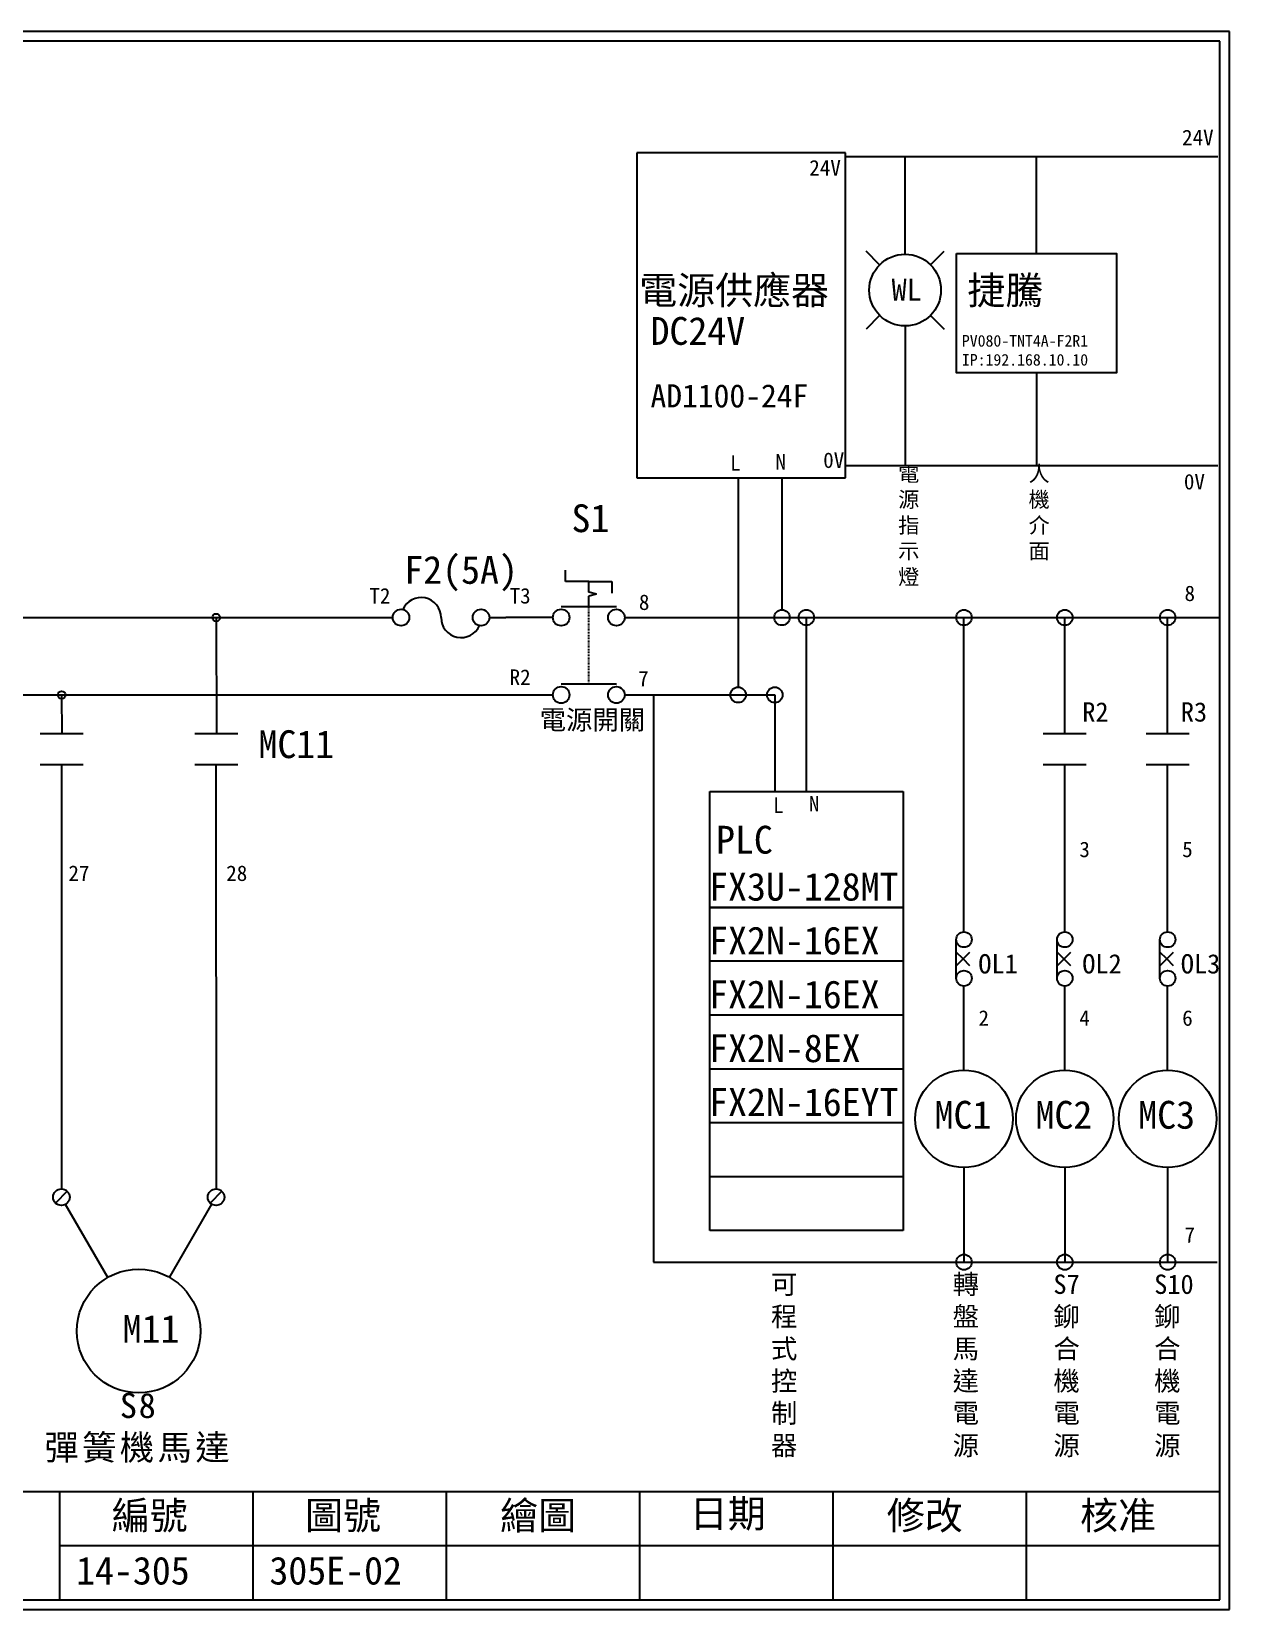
# Model space of a CAD drawing. Extents: x 10 to 297, y 3 to 207.
# Drawn here: x 142.1 to 297, y 3 to 207 of the extents above; entities that cross this region are included whole.
import ezdxf
from ezdxf.enums import TextEntityAlignment as Align

# ---------------------------------------------------------------- set-up
doc = ezdxf.new("R2010")
doc.units = 0
doc.linetypes.add('DASHED', pattern=[0.2, 0.1, -0.1])
doc.layers.get('0').update_dxf_attribs({"linetype": 'CONTINUOUS'})
for name, color, linetype in [('7', 7, 'CONTINUOUS'), ('圖框層', 7, 'CONTINUOUS'), ('標尺寸層', 3, 'CONTINUOUS')]:
    doc.layers.add(name, color=color, linetype=linetype)
doc.styles.add('CNS', font='romanc.shx', dxfattribs={"bigfont": 'chineset.shx'})
doc.styles.add('STSL', font='kaiu.ttf')
doc.styles.add('標楷體', font='kaiu.ttf')

# ---------------------------------------------------------------- blocks, each defined once
blk = doc.blocks.new('FUSE')
at = {"color": 7}
for p, q in [((0, 0), (2.14, 0)), ((14.64, 0), (16.78, 0))]:
    blk.add_line(p, q, dxfattribs=at)
for centre in [(3.21, 0), (13.56, 0)]:
    blk.add_circle(centre, 1.07)
for centre, start, end in [((5.8, 0), 0, 156.116), ((10.98, 0), 180, 336.116)]:
    blk.add_arc(centre, 2.59, start, end, dxfattribs=at)

msp = doc.modelspace()

# ---------------------------------------------------------------- linework, layer by layer
for p, q in [((247.37, 191.3), (220.37, 191.3)), ((220.37, 191.3), (220.37, 149.3)), ((247.37, 149.3), (247.37, 191.3)), ((295.5, 190.77), (247.37, 190.77)), ((255.06, 182.09), (255.06, 190.77)), ((255.06, 178.19), (255.06, 182.09)), ((251.77, 176.83), (250.01, 178.59)), ((258.34, 176.83), (260.1, 178.59)), ((251.77, 170.26), (250.01, 168.5)), ((258.34, 170.26), (260.1, 168.5)), ((255.06, 168.91), (255.06, 164.96)), ((255.06, 164.96), (255.06, 150.82)), ((220.37, 149.3), (243.37, 149.3)), ((233.47, 149.3), (233.47, 122.22)), ((239.14, 149.3), (239.14, 132.22)), ((243.37, 149.3), (247.37, 149.3)), ((295.5, 150.82), (247.37, 150.82)), ((211.16, 135.86), (211.16, 137.36)), ((214.16, 135.86), (211.16, 135.86)), ((214.16, 135.86), (217.16, 135.86)), ((217.16, 135.86), (217.16, 134.36)), ((215.16, 134.26), (214.16, 134.52)), ((215.16, 134.26), (214.16, 133.99)), ((165.99, 131.22), (166, 116.22)), ((201.3, 131.22), (202.37, 131.22)), ((218.8, 131.22), (295.75, 131.22)), ((242.29, 108.74), (242.29, 131.22)), ((146, 121.22), (146.01, 116.22)), ((218.8, 121.22), (238.21, 121.25)), ((229.79, 108.74), (254.79, 108.74)), ((229.79, 93.74), (229.79, 108.74)), ((254.79, 108.74), (254.79, 93.74)), ((254.79, 93.74), (229.79, 93.74)), ((229.79, 93.74), (254.79, 93.74)), ((229.79, 86.78), (229.79, 93.74)), ((254.79, 93.74), (254.79, 86.78)), ((254.79, 86.78), (229.79, 86.78)), ((229.79, 79.82), (229.79, 86.78)), ((254.79, 86.78), (254.79, 79.82)), ((254.79, 79.82), (229.79, 79.82)), ((254.79, 79.82), (229.79, 79.82)), ((229.79, 72.86), (229.79, 79.82)), ((254.79, 79.82), (254.79, 72.86)), ((254.79, 72.86), (229.79, 72.86)), ((254.79, 72.86), (229.79, 72.86)), ((229.79, 65.9), (229.79, 72.86)), ((254.79, 72.86), (254.79, 65.9)), ((254.79, 65.9), (229.79, 65.9)), ((254.79, 65.9), (229.79, 65.9)), ((229.79, 58.94), (229.79, 65.9)), ((254.79, 65.9), (254.79, 58.94)), ((254.79, 58.94), (229.79, 58.94)), ((254.79, 58.94), (229.79, 58.94)), ((229.79, 51.98), (229.79, 58.94)), ((254.79, 58.94), (254.79, 51.98)), ((146.73, 57.05), (145.22, 55.53)), ((151.96, 45.92), (146.51, 55.36)), ((159.96, 45.92), (165.42, 55.37)), ((166.73, 57.05), (165.22, 55.53)), ((254.79, 51.98), (229.79, 51.98))]:
    msp.add_line(p, q)
for centre, radius in [((255.06, 173.55), 4.64), ((239.14, 131.22), 1), ((233.47, 121.22), 1), ((262.67, 66.42), 6.3), ((275.71, 66.42), 6.3), ((289.01, 66.42), 6.3), ((145.97, 56.29), 1.07), ((165.97, 56.29), 1.07), ((155.96, 38.99), 8)]:
    msp.add_circle(centre, radius)
at = {"layer": '7'}
for p, q in [((214.16, 134.52), (214.16, 135.86)), ((210.59, 132.65), (217.73, 132.65)), ((214.16, 132.65), (214.16, 133.99)), ((210.59, 122.65), (217.73, 122.65))]:
    msp.add_line(p, q, dxfattribs=at)
at = {"layer": '7', "linetype": 'DASHED'}
msp.add_line((214.16, 122.65), (214.16, 132.65), dxfattribs=at)
at = {"layer": '7'}
for centre in [(210.59, 131.22), (217.73, 131.22), (210.59, 121.22), (217.73, 121.22)]:
    msp.add_circle(centre, 1.07, dxfattribs=at)
at = {"layer": '圖框層', "color": 7}
for p, q in [((297, 206.97), (10, 206.97)), ((297, 3), (297, 206.97)), ((295.75, 205.72), (11.25, 205.72)), ((295.75, 4.25), (295.75, 205.72)), ((11.25, 18.25), (295.75, 18.25)), ((145.75, 4.25), (145.75, 18.25)), ((170.75, 4.25), (170.75, 18.25)), ((195.75, 4.25), (195.75, 18.25)), ((220.75, 4.25), (220.75, 18.25)), ((245.75, 4.25), (245.75, 18.25)), ((270.75, 4.25), (270.75, 18.25)), ((145.75, 11.25), (295.75, 11.25)), ((11.25, 4.25), (295.75, 4.25)), ((10, 3), (297, 3))]:
    msp.add_line(p, q, dxfattribs=at)
at = {"layer": '標尺寸層', "color": 7}
for p, q in [((272.04, 178.3), (272.04, 190.77)), ((272.04, 162.86), (272.04, 150.82)), ((125.99, 131.22), (186.67, 131.22)), ((209.51, 131.22), (203.45, 131.22)), ((262.67, 90.59), (262.67, 131.22)), ((275.71, 116.22), (275.71, 131.22)), ((289.01, 116.22), (289.01, 131.22)), ((106, 121.22), (209.51, 121.22)), ((222.52, 121.22), (222.52, 47.89)), ((238.21, 121.25), (238.21, 108.73)), ((143.23, 116.22), (148.8, 116.22)), ((163.23, 116.22), (168.8, 116.22)), ((272.93, 116.22), (278.49, 116.22)), ((286.22, 116.22), (291.79, 116.22)), ((143.23, 112.24), (148.8, 112.24)), ((145.96, 112.24), (145.97, 57.36)), ((163.23, 112.24), (168.8, 112.24)), ((165.95, 112.24), (165.97, 57.36)), ((272.93, 112.24), (278.49, 112.24)), ((275.71, 90.59), (275.71, 112.24)), ((286.22, 112.24), (291.79, 112.24)), ((289.01, 90.59), (289.01, 112.24)), ((261.67, 84.59), (261.67, 89.59)), ((261.67, 86.2), (263.44, 87.97)), ((262.55, 87.09), (261.67, 87.97)), ((274.71, 84.59), (274.71, 89.59)), ((274.71, 86.2), (276.48, 87.97)), ((275.59, 87.09), (274.71, 87.97)), ((288.01, 84.59), (288.01, 89.59)), ((288.01, 86.2), (289.77, 87.97)), ((288.89, 87.09), (288.01, 87.97)), ((263.44, 86.2), (262.55, 87.09)), ((276.48, 86.2), (275.59, 87.09)), ((289.77, 86.2), (288.89, 87.09)), ((262.67, 72.72), (262.67, 83.59)), ((275.71, 72.72), (275.71, 83.59)), ((289.01, 72.72), (289.01, 83.59)), ((262.67, 60.12), (262.67, 47.89)), ((275.71, 60.12), (275.71, 47.89)), ((289.01, 60.12), (289.01, 47.89)), ((222.52, 47.89), (295.4, 47.89))]:
    msp.add_line(p, q, dxfattribs=at)
msp.add_lwpolyline([(261.69, 178.3), (282.39, 178.3), (282.39, 162.86), (261.69, 162.86)], close=True, dxfattribs=at)
for centre, radius in [((165.99, 131.22), 0.5), ((242.29, 131.22), 1), ((262.67, 131.22), 1), ((275.71, 131.22), 1), ((289.01, 131.22), 1), ((146, 121.22), 0.5), ((238.21, 121.22), 1), ((262.67, 89.59), 1), ((275.71, 89.59), 1), ((289.01, 89.59), 1), ((262.67, 84.59), 1), ((275.71, 84.59), 1), ((289.01, 84.59), 1), ((262.67, 47.89), 1), ((275.71, 47.89), 1), ((289.01, 47.89), 1)]:
    msp.add_circle(centre, radius, dxfattribs=at)

# ---------------------------------------------------------------- block references
at = {"color": 7}
msp.add_blockref('FUSE', (186.67, 131.22), dxfattribs=at)

# ---------------------------------------------------------------- texts
msp.add_text('WL', height=2.856, dxfattribs=at).set_placement((255.26, 173.6), align=Align.MIDDLE_CENTER)
at = {"color": 0, "insert": (155.96, 30.99), "char_height": 3.25, "width": 24.1454, "attachment_point": 2, "style": '標楷體'}
msp.add_mtext('{\\T1.1;S8\\P彈簧機馬達}', dxfattribs=at)
at = {"layer": '圖框層', "color": 4, "style": 'STSL'}
for s, height, p in [('24V', 2, (290.87, 192.28)), ('24V', 2, (242.67, 188.36)), ('電源供應器', 3.6, (220.68, 171.72)), ('捷騰', 3.6, (263.11, 171.72)), ('DC24V', 3.6, (222.14, 166.47)), ('PV080-TNT4A-F2R1', 1.5, (262.4, 166.24)), ('IP:192.168.10.10', 1.5, (262.4, 163.79)), ('AD1100-24F', 3, (222.14, 158.38)), ('L', 2, (232.43, 150.21)), ('N', 2, (238.3, 150.35)), ('0V', 2, (244.47, 150.56)), ('0V', 2, (291.11, 147.78)), ('S1', 3.6, (211.92, 142.26)), ('F2(5A)', 3.6, (190.3, 135.58)), ('T2', 2, (185.79, 133.03)), ('T3', 2, (203.92, 133.03)), ('8', 2, (291.19, 133.35)), ('8', 2, (220.64, 132.2)), ('R2', 2, (203.92, 122.52)), ('7', 2, (220.54, 122.32)), ('R2', 2.5, (277.97, 117.77)), ('R3', 2.5, (290.71, 117.77)), ('MC11', 3.6, (171.45, 113.05)), ('N', 2, (242.62, 106.16)), ('L', 2, (237.99, 105.97)), ('PLC', 3.6, (230.61, 100.7)), ('3', 2, (277.59, 100.25)), ('5', 2, (290.89, 100.25)), ('27', 2, (146.88, 97.17)), ('28', 2, (167.28, 97.17)), ('FX3U-128MT', 3.6, (229.72, 94.63)), ('FX2N-16EX', 3.6, (229.72, 87.67)), ('OL1', 2.5, (264.53, 85.21)), ('OL2', 2.5, (277.97, 85.21)), ('OL3', 2.5, (290.71, 85.21)), ('FX2N-16EX', 3.6, (229.72, 80.71)), ('2', 2, (264.55, 78.45)), ('4', 2, (277.59, 78.45)), ('6', 2, (290.89, 78.45)), ('FX2N-8EX', 3.6, (229.72, 73.75)), ('FX2N-16EYT', 3.6, (229.72, 66.79)), ('MC1', 3.6, (258.87, 65.14)), ('MC2', 3.6, (271.92, 65.14)), ('MC3', 3.6, (285.21, 65.14)), ('7', 2, (291.18, 50.4)), ('M11', 3.6, (153.88, 37.47)), ('編號', 3.6, (152.47, 13.34)), ('圖號', 3.6, (177.47, 13.34)), ('繪圖', 3.6, (202.69, 13.34)), ('日期', 3.6, (227.22, 13.59)), ('修改', 3.6, (252.69, 13.34)), ('核准', 3.6, (277.69, 13.34)), ('14-305', 3.6, (147.86, 6.22)), ('305E-02', 3.6, (172.86, 6.22))]:
    msp.add_text(s, height=height, dxfattribs=at).set_placement(p)
at = {"layer": '標尺寸層', "color": 7, "attachment_point": 1, "style": 'CNS'}
for s, insert, char_height, width in [('{\\fDFKai-SB|b0|i0|c136|p65;電\\P源指示燈}', (254.17, 150.82), 2, 2.7881), ('{\\fDFKai-SB|b0|i0|c136|p65;人機介面}', (271.03, 150.82), 2, 2.0277), ('{\\fDFKai-SB|b0|i0|c136|p65;電源開關}', (207.81, 119.25), 2.5, 14.0847), ('{\\fDFKai-SB|b0|i0|c136|p65;可程式控制器}', (237.72, 46.29), 2.5, 5.4243), ('{\\fDFKai-SB|b0|i0|c136|p65;轉盤馬達電源}', (261.21, 46.29), 2.5, 5.4243), ('{\\fDFKai-SB|b0|i0|c136|p65;S7鉚合機電源}', (274.24, 46.29), 2.5, 5.4243), ('{\\fDFKai-SB|b0|i0|c136|p65;S10鉚合機電源}', (287.27, 46.29), 2.5, 5.4243)]:
    msp.add_mtext(s, dxfattribs=dict(at, insert=insert, char_height=char_height, width=width))

doc.saveas('drawing.dxf')
